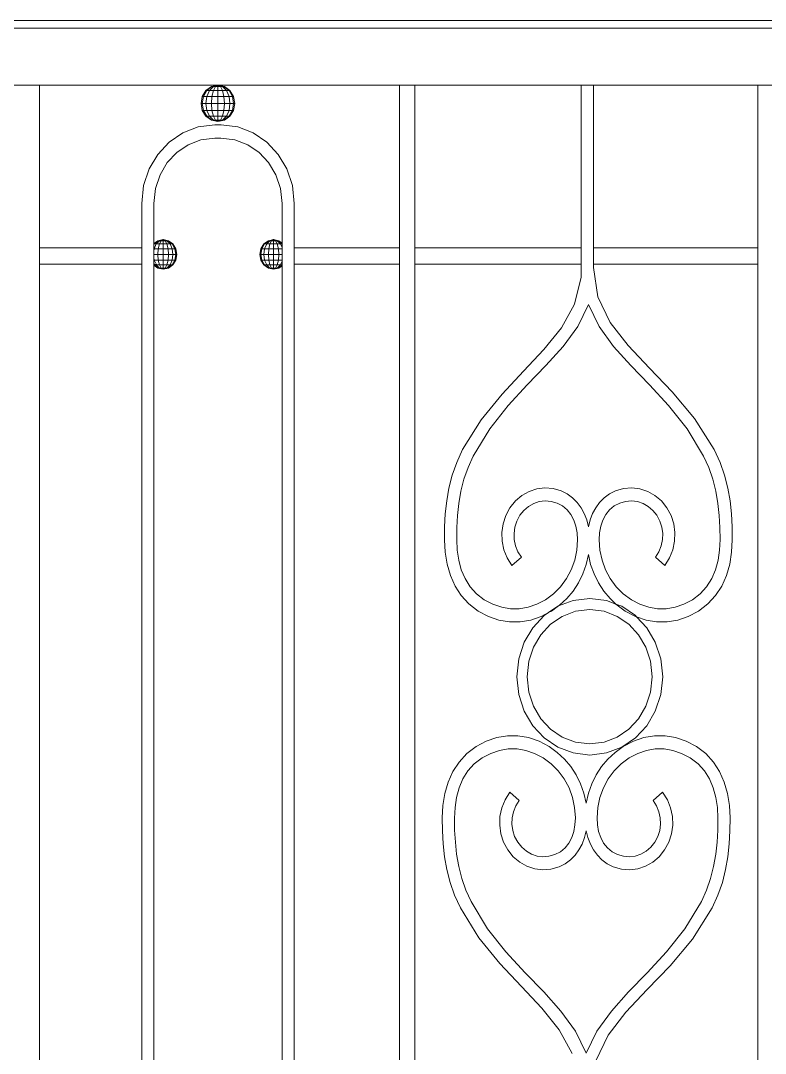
# Model space of a CAD drawing. Header units: millimetres. Extents: x 1832547 to 2001569, y -558009 to -417808.
# Drawn here: x 1953656 to 1954117, y -523340 to -522700 of the extents above; entities that cross this region are included whole.
import ezdxf

# ---------------------------------------------------------------- set-up
doc = ezdxf.new("R2010")
doc.units = ezdxf.units.MM
doc.header["$MEASUREMENT"] = 0
doc.layers.add('CA_manh 08', color=8, linetype='CONTINUOUS', lineweight=9)

msp = doc.modelspace()

# ---------------------------------------------------------------- linework, layer by layer
at = {"layer": 'CA_manh 08'}
for p, q in [((1954544.86, -522700.23), (1949274.75, -522700.23)), ((1949274.75, -522704.81), (1954544.86, -522704.81)), ((1950849.1, -522740.23), (1953667.69, -522740.23)), ((1953667.69, -522740.23), (1953667.69, -522841)), ((1953778.22, -522740.23), (1953667.69, -522740.23)), ((1953770.78, -522743.53), (1953774.2, -522741.09)), ((1953771.35, -522743.53), (1953774.5, -522741.09)), ((1953772.96, -522743.53), (1953775.37, -522741.09)), ((1953774.2, -522741.09), (1953778.22, -522740.23)), ((1953774.5, -522741.09), (1953774.2, -522741.09)), ((1953774.5, -522741.09), (1953778.22, -522740.23)), ((1953775.37, -522741.09), (1953774.5, -522741.09)), ((1953775.37, -522741.09), (1953778.22, -522740.23)), ((1953776.68, -522741.09), (1953775.37, -522741.09)), ((1953775.37, -522743.53), (1953776.68, -522741.09)), ((1953776.68, -522741.09), (1953778.22, -522740.23)), ((1953778.22, -522741.09), (1953776.68, -522741.09)), ((1953778.22, -522740.23), (1953778.22, -522741.09)), ((1953779.76, -522741.09), (1953778.22, -522740.23)), ((1953781.06, -522741.09), (1953778.22, -522740.23)), ((1953781.94, -522741.09), (1953778.22, -522740.23)), ((1953782.24, -522741.09), (1953778.22, -522740.23)), ((1953890.68, -522740.23), (1953778.22, -522740.23)), ((1953778.22, -522741.09), (1953779.76, -522741.09)), ((1953778.22, -522741.09), (1953778.22, -522743.53)), ((1953779.76, -522741.09), (1953781.06, -522741.09)), ((1953781.06, -522743.53), (1953779.76, -522741.09)), ((1953781.06, -522741.09), (1953781.94, -522741.09)), ((1953783.48, -522743.53), (1953781.06, -522741.09)), ((1953781.94, -522741.09), (1953782.24, -522741.09)), ((1953785.09, -522743.53), (1953781.94, -522741.09)), ((1953785.66, -522743.53), (1953782.24, -522741.09)), ((1953900.14, -522740.23), (1953890.68, -522740.23)), ((1953890.68, -522841), (1953890.68, -522740.23)), ((1953900.14, -522740.23), (1953900.14, -522841)), ((1954003.34, -522740.23), (1953900.14, -522740.23)), ((1954003.34, -522740.23), (1954010.91, -522740.23)), ((1954003.34, -522740.23), (1954003.34, -522841)), ((1954112.76, -522740.23), (1954010.91, -522740.23)), ((1954010.91, -522740.23), (1954010.91, -522841)), ((1954112.76, -522740.23), (1954122.22, -522740.23)), ((1954112.76, -522841), (1954112.76, -522740.23)), ((1953767.7, -522751.52), (1953768.5, -522747.2)), ((1953768.5, -522747.2), (1953770.78, -522743.53)), ((1953769.24, -522747.2), (1953768.5, -522747.2)), ((1953768.5, -522751.52), (1953769.24, -522747.2)), ((1953769.24, -522747.2), (1953771.35, -522743.53)), ((1953771.35, -522747.2), (1953769.24, -522747.2)), ((1953771.35, -522743.53), (1953770.78, -522743.53)), ((1953770.78, -522751.52), (1953771.35, -522747.2)), ((1953772.96, -522743.53), (1953771.35, -522743.53)), ((1953771.35, -522747.2), (1953772.96, -522743.53)), ((1953774.5, -522747.2), (1953771.35, -522747.2)), ((1953775.37, -522743.53), (1953772.96, -522743.53)), ((1953774.2, -522751.52), (1953774.5, -522747.2)), ((1953774.5, -522747.2), (1953775.37, -522743.53)), ((1953778.22, -522747.2), (1953774.5, -522747.2)), ((1953778.22, -522743.53), (1953775.37, -522743.53)), ((1953781.06, -522743.53), (1953778.22, -522743.53)), ((1953778.22, -522743.53), (1953778.22, -522747.2)), ((1953781.94, -522747.2), (1953778.22, -522747.2)), ((1953778.22, -522747.2), (1953778.22, -522751.52)), ((1953783.48, -522743.53), (1953781.06, -522743.53)), ((1953781.94, -522747.2), (1953781.06, -522743.53)), ((1953785.09, -522747.2), (1953781.94, -522747.2)), ((1953782.24, -522751.52), (1953781.94, -522747.2)), ((1953785.09, -522743.53), (1953783.48, -522743.53)), ((1953785.09, -522747.2), (1953783.48, -522743.53)), ((1953785.66, -522743.53), (1953785.09, -522743.53)), ((1953787.2, -522747.2), (1953785.09, -522743.53)), ((1953787.2, -522747.2), (1953785.09, -522747.2)), ((1953785.66, -522751.52), (1953785.09, -522747.2)), ((1953787.93, -522747.2), (1953785.66, -522743.53)), ((1953787.93, -522747.2), (1953787.2, -522747.2)), ((1953787.93, -522751.52), (1953787.2, -522747.2)), ((1953788.74, -522751.52), (1953787.93, -522747.2)), ((1953768.5, -522751.52), (1953767.7, -522751.52)), ((1953768.5, -522755.84), (1953767.7, -522751.52)), ((1953770.78, -522751.52), (1953768.5, -522751.52)), ((1953769.24, -522755.84), (1953768.5, -522751.52)), ((1953774.2, -522751.52), (1953770.78, -522751.52)), ((1953771.35, -522755.84), (1953770.78, -522751.52)), ((1953778.22, -522751.52), (1953774.2, -522751.52)), ((1953774.5, -522755.84), (1953774.2, -522751.52)), ((1953782.24, -522751.52), (1953778.22, -522751.52)), ((1953778.22, -522751.52), (1953778.22, -522755.84)), ((1953781.94, -522755.84), (1953782.24, -522751.52)), ((1953785.66, -522751.52), (1953782.24, -522751.52)), ((1953785.09, -522755.84), (1953785.66, -522751.52)), ((1953787.93, -522751.52), (1953785.66, -522751.52)), ((1953787.2, -522755.84), (1953787.93, -522751.52)), ((1953788.74, -522751.52), (1953787.93, -522751.52)), ((1953787.93, -522755.84), (1953788.74, -522751.52)), ((1953769.24, -522755.84), (1953768.5, -522755.84)), ((1953770.78, -522759.51), (1953768.5, -522755.84)), ((1953771.35, -522755.84), (1953769.24, -522755.84)), ((1953771.35, -522759.51), (1953769.24, -522755.84)), ((1953771.35, -522759.51), (1953770.78, -522759.51)), ((1953774.2, -522761.96), (1953770.78, -522759.51)), ((1953774.5, -522755.84), (1953771.35, -522755.84)), ((1953772.96, -522759.51), (1953771.35, -522755.84)), ((1953772.96, -522759.51), (1953771.35, -522759.51)), ((1953774.5, -522761.96), (1953771.35, -522759.51)), ((1953775.37, -522759.51), (1953772.96, -522759.51)), ((1953775.37, -522761.96), (1953772.96, -522759.51)), ((1953778.22, -522755.84), (1953774.5, -522755.84)), ((1953775.37, -522759.51), (1953774.5, -522755.84)), ((1953778.22, -522759.51), (1953775.37, -522759.51)), ((1953776.68, -522761.96), (1953775.37, -522759.51)), ((1953781.94, -522755.84), (1953778.22, -522755.84)), ((1953778.22, -522755.84), (1953778.22, -522759.51)), ((1953781.06, -522759.51), (1953778.22, -522759.51)), ((1953778.22, -522759.51), (1953778.22, -522761.96)), ((1953779.76, -522761.96), (1953781.06, -522759.51)), ((1953781.06, -522759.51), (1953781.94, -522755.84)), ((1953783.48, -522759.51), (1953781.06, -522759.51)), ((1953781.06, -522761.96), (1953783.48, -522759.51)), ((1953785.09, -522755.84), (1953781.94, -522755.84)), ((1953781.94, -522761.96), (1953785.09, -522759.51)), ((1953782.24, -522761.96), (1953785.66, -522759.51)), ((1953783.48, -522759.51), (1953785.09, -522755.84)), ((1953785.09, -522759.51), (1953783.48, -522759.51)), ((1953787.2, -522755.84), (1953785.09, -522755.84)), ((1953785.09, -522759.51), (1953787.2, -522755.84)), ((1953785.66, -522759.51), (1953785.09, -522759.51)), ((1953785.66, -522759.51), (1953787.93, -522755.84)), ((1953787.93, -522755.84), (1953787.2, -522755.84)), ((1953765.93, -522766.14), (1953756.38, -522769.81)), ((1953776.33, -522764.85), (1953765.93, -522766.14)), ((1953774.5, -522761.96), (1953774.2, -522761.96)), ((1953778.22, -522762.82), (1953774.2, -522761.96)), ((1953775.37, -522761.96), (1953774.5, -522761.96)), ((1953778.22, -522762.82), (1953774.5, -522761.96)), ((1953776.68, -522761.96), (1953775.37, -522761.96)), ((1953778.22, -522762.82), (1953775.37, -522761.96)), ((1953780.12, -522764.85), (1953776.33, -522764.85)), ((1953778.22, -522761.96), (1953776.68, -522761.96)), ((1953778.22, -522762.82), (1953776.68, -522761.96)), ((1953779.76, -522761.96), (1953778.22, -522761.96)), ((1953778.22, -522761.96), (1953778.22, -522762.82)), ((1953778.22, -522762.82), (1953782.24, -522761.96)), ((1953778.22, -522762.82), (1953781.94, -522761.96)), ((1953778.22, -522762.82), (1953781.06, -522761.96)), ((1953778.22, -522762.82), (1953779.76, -522761.96)), ((1953781.06, -522761.96), (1953779.76, -522761.96)), ((1953790.52, -522766.14), (1953780.12, -522764.85)), ((1953781.94, -522761.96), (1953781.06, -522761.96)), ((1953781.94, -522761.96), (1953782.24, -522761.96)), ((1953800.07, -522769.81), (1953790.52, -522766.14)), ((1953756.38, -522769.81), (1953747.95, -522775.57)), ((1953767.69, -522774.06), (1953776.36, -522772.98)), ((1953776.36, -522772.98), (1953780.09, -522772.98)), ((1953780.09, -522772.98), (1953788.76, -522774.06)), ((1953808.5, -522775.57), (1953800.07, -522769.81)), ((1953747.95, -522775.57), (1953740.91, -522783.13)), ((1953752.69, -522781.92), (1953759.72, -522777.12)), ((1953759.72, -522777.12), (1953767.69, -522774.06)), ((1953788.76, -522774.06), (1953796.73, -522777.12)), ((1953796.73, -522777.12), (1953803.76, -522781.92)), ((1953815.54, -522783.13), (1953808.5, -522775.57)), ((1953740.91, -522783.13), (1953735.55, -522792.18)), ((1953746.82, -522788.23), (1953752.69, -522781.92)), ((1953803.76, -522781.92), (1953809.62, -522788.22)), ((1953820.9, -522792.18), (1953815.54, -522783.13)), ((1953735.55, -522792.18), (1953732.13, -522802.45)), ((1953742.35, -522795.78), (1953746.82, -522788.23)), ((1953809.62, -522788.22), (1953814.1, -522795.77)), ((1953824.32, -522802.45), (1953820.9, -522792.18)), ((1953739.5, -522804.34), (1953742.35, -522795.78)), ((1953814.1, -522795.77), (1953816.95, -522804.33)), ((1953732.13, -522802.45), (1953730.93, -522813.62)), ((1953738.5, -522813.65), (1953739.5, -522804.34)), ((1953816.95, -522804.33), (1953817.95, -522813.65)), ((1953825.52, -522813.62), (1953824.32, -522802.45)), ((1953730.93, -522841), (1953730.93, -522813.62)), ((1953738.5, -522813.65), (1953738.5, -522838.46)), ((1953817.95, -522838.1), (1953817.95, -522813.65)), ((1953825.52, -522813.62), (1953825.52, -522841)), ((1953738.5, -522838.46), (1953741, -522836.67)), ((1953738.69, -522838.65), (1953741.24, -522836.67)), ((1953740, -522838.65), (1953741.95, -522836.67)), ((1953741, -522836.67), (1953744.25, -522835.97)), ((1953741.24, -522836.67), (1953741, -522836.67)), ((1953741.24, -522836.67), (1953744.25, -522835.97)), ((1953741.95, -522836.67), (1953741.24, -522836.67)), ((1953741.95, -522836.67), (1953744.25, -522835.97)), ((1953743.01, -522836.67), (1953741.95, -522836.67)), ((1953741.95, -522838.65), (1953743.01, -522836.67)), ((1953743.01, -522836.67), (1953744.25, -522835.97)), ((1953744.25, -522836.67), (1953743.01, -522836.67)), ((1953744.25, -522835.97), (1953744.25, -522836.67)), ((1953745.5, -522836.67), (1953744.25, -522835.97)), ((1953747.51, -522836.67), (1953744.25, -522835.97)), ((1953747.26, -522836.67), (1953744.25, -522835.97)), ((1953746.56, -522836.67), (1953744.25, -522835.97)), ((1953744.25, -522836.67), (1953745.5, -522836.67)), ((1953744.25, -522836.67), (1953744.25, -522838.65)), ((1953746.56, -522836.67), (1953745.5, -522836.67)), ((1953746.56, -522838.65), (1953745.5, -522836.67)), ((1953747.26, -522836.67), (1953746.56, -522836.67)), ((1953748.51, -522838.65), (1953746.56, -522836.67)), ((1953747.51, -522836.67), (1953747.26, -522836.67)), ((1953749.81, -522838.65), (1953747.26, -522836.67)), ((1953750.27, -522838.65), (1953747.51, -522836.67)), ((1953806.68, -522838.65), (1953809.44, -522836.67)), ((1953807.14, -522838.65), (1953809.69, -522836.67)), ((1953808.44, -522838.65), (1953810.39, -522836.67)), ((1953809.44, -522836.67), (1953812.7, -522835.97)), ((1953809.69, -522836.67), (1953809.44, -522836.67)), ((1953809.69, -522836.67), (1953812.7, -522835.97)), ((1953810.39, -522836.67), (1953809.69, -522836.67)), ((1953810.39, -522836.67), (1953812.7, -522835.97)), ((1953811.45, -522836.67), (1953810.39, -522836.67)), ((1953810.39, -522838.65), (1953811.45, -522836.67)), ((1953811.45, -522836.67), (1953812.7, -522835.97)), ((1953812.7, -522836.67), (1953811.45, -522836.67)), ((1953812.7, -522835.97), (1953812.7, -522836.67)), ((1953813.94, -522836.67), (1953812.7, -522835.97)), ((1953815.96, -522836.67), (1953812.7, -522835.97)), ((1953815.71, -522836.67), (1953812.7, -522835.97)), ((1953815, -522836.67), (1953812.7, -522835.97)), ((1953812.7, -522836.67), (1953813.94, -522836.67)), ((1953812.7, -522836.67), (1953812.7, -522838.65)), ((1953815, -522836.67), (1953813.94, -522836.67)), ((1953815, -522838.65), (1953813.94, -522836.67)), ((1953815.71, -522836.67), (1953815, -522836.67)), ((1953816.95, -522838.65), (1953815, -522836.67)), ((1953815.96, -522836.67), (1953815.71, -522836.67)), ((1953817.95, -522838.41), (1953815.71, -522836.67)), ((1953817.95, -522838.1), (1953815.96, -522836.67)), ((1953730.93, -522841), (1953667.69, -522841)), ((1953667.69, -522851.16), (1953667.69, -522841)), ((1953730.93, -522841), (1953730.93, -522851.16)), ((1953738.5, -522838.65), (1953738.5, -522838.46)), ((1953738.69, -522838.65), (1953738.5, -522838.65)), ((1953738.5, -522838.99), (1953738.69, -522838.65)), ((1953738.5, -522838.99), (1953738.5, -522838.65)), ((1953738.5, -522841), (1953738.5, -522838.99)), ((1953738.62, -522841), (1953738.5, -522841)), ((1953738.5, -522841.62), (1953738.5, -522841)), ((1953738.69, -522841.62), (1953738.5, -522841.62)), ((1953738.5, -522843.09), (1953738.69, -522841.62)), ((1953738.5, -522843.09), (1953738.5, -522841.62)), ((1953738.5, -522845.12), (1953738.5, -522843.09)), ((1953740, -522838.65), (1953738.69, -522838.65)), ((1953738.69, -522841.62), (1953740, -522838.65)), ((1953741.24, -522841.62), (1953738.69, -522841.62)), ((1953741.95, -522838.65), (1953740, -522838.65)), ((1953741, -522845.12), (1953741.24, -522841.62)), ((1953741.24, -522841.62), (1953741.95, -522838.65)), ((1953744.25, -522841.62), (1953741.24, -522841.62)), ((1953744.25, -522838.65), (1953741.95, -522838.65)), ((1953746.56, -522838.65), (1953744.25, -522838.65)), ((1953744.25, -522838.65), (1953744.25, -522841.62)), ((1953747.26, -522841.62), (1953744.25, -522841.62)), ((1953744.25, -522841.62), (1953744.25, -522845.12)), ((1953748.51, -522838.65), (1953746.56, -522838.65)), ((1953747.26, -522841.62), (1953746.56, -522838.65)), ((1953749.81, -522841.62), (1953747.26, -522841.62)), ((1953747.51, -522845.12), (1953747.26, -522841.62)), ((1953749.81, -522838.65), (1953748.51, -522838.65)), ((1953749.81, -522841.62), (1953748.51, -522838.65)), ((1953749.81, -522838.65), (1953750.27, -522838.65)), ((1953751.52, -522841.62), (1953749.81, -522838.65)), ((1953751.52, -522841.62), (1953749.81, -522841.62)), ((1953750.27, -522845.12), (1953749.81, -522841.62)), ((1953752.12, -522841.62), (1953750.27, -522838.65)), ((1953752.12, -522841.62), (1953751.52, -522841.62)), ((1953752.12, -522845.12), (1953751.52, -522841.62)), ((1953752.77, -522845.12), (1953752.12, -522841.62)), ((1953804.18, -522845.12), (1953804.83, -522841.62)), ((1953804.83, -522841.62), (1953806.68, -522838.65)), ((1953805.43, -522841.62), (1953804.83, -522841.62)), ((1953804.83, -522845.12), (1953805.43, -522841.62)), ((1953805.43, -522841.62), (1953807.14, -522838.65)), ((1953807.14, -522841.62), (1953805.43, -522841.62)), ((1953807.14, -522838.65), (1953806.68, -522838.65)), ((1953806.68, -522845.12), (1953807.14, -522841.62)), ((1953808.44, -522838.65), (1953807.14, -522838.65)), ((1953807.14, -522841.62), (1953808.44, -522838.65)), ((1953809.69, -522841.62), (1953807.14, -522841.62)), ((1953810.39, -522838.65), (1953808.44, -522838.65)), ((1953809.44, -522845.12), (1953809.69, -522841.62)), ((1953809.69, -522841.62), (1953810.39, -522838.65)), ((1953812.7, -522841.62), (1953809.69, -522841.62)), ((1953812.7, -522838.65), (1953810.39, -522838.65)), ((1953815, -522838.65), (1953812.7, -522838.65)), ((1953812.7, -522838.65), (1953812.7, -522841.62)), ((1953815.71, -522841.62), (1953812.7, -522841.62)), ((1953812.7, -522841.62), (1953812.7, -522845.12)), ((1953816.95, -522838.65), (1953815, -522838.65)), ((1953815.71, -522841.62), (1953815, -522838.65)), ((1953817.95, -522841.62), (1953815.71, -522841.62)), ((1953815.96, -522845.12), (1953815.71, -522841.62)), ((1953817.95, -522838.65), (1953816.95, -522838.65)), ((1953817.95, -522840.92), (1953816.95, -522838.65)), ((1953817.95, -522838.41), (1953817.95, -522838.1)), ((1953817.95, -522838.41), (1953817.95, -522838.65)), ((1953817.95, -522838.65), (1953817.95, -522840.92)), ((1953817.95, -522840.92), (1953817.95, -522841.62)), ((1953817.95, -522841.62), (1953817.95, -522845.12)), ((1953890.68, -522841), (1953825.52, -522841)), ((1953825.52, -522841), (1953825.52, -522851.16)), ((1953890.68, -522841), (1953890.68, -522851.16)), ((1954003.34, -522841), (1953900.14, -522841)), ((1953900.14, -522851.16), (1953900.14, -522841)), ((1954003.34, -522851.16), (1954003.34, -522841)), ((1954112.76, -522841), (1954010.91, -522841)), ((1954010.91, -522841), (1954010.91, -522851.16)), ((1954112.76, -522851.16), (1954112.76, -522841)), ((1953741, -522845.12), (1953738.5, -522845.12)), ((1953738.5, -522847.14), (1953738.5, -522845.12)), ((1953738.69, -522848.61), (1953738.5, -522847.14)), ((1953738.5, -522848.61), (1953738.5, -522847.14)), ((1953738.69, -522848.61), (1953738.5, -522848.61)), ((1953738.5, -522851.16), (1953738.5, -522848.61)), ((1953741.24, -522848.61), (1953738.69, -522848.61)), ((1953739.49, -522850.42), (1953738.69, -522848.61)), ((1953744.25, -522845.12), (1953741, -522845.12)), ((1953741.24, -522848.61), (1953741, -522845.12)), ((1953744.25, -522848.61), (1953741.24, -522848.61)), ((1953741.95, -522851.58), (1953741.24, -522848.61)), ((1953747.51, -522845.12), (1953744.25, -522845.12)), ((1953744.25, -522845.12), (1953744.25, -522848.61)), ((1953747.26, -522848.61), (1953744.25, -522848.61)), ((1953744.25, -522848.61), (1953744.25, -522851.58)), ((1953746.56, -522851.58), (1953747.26, -522848.61)), ((1953747.26, -522848.61), (1953747.51, -522845.12)), ((1953749.81, -522848.61), (1953747.26, -522848.61)), ((1953750.27, -522845.12), (1953747.51, -522845.12)), ((1953748.51, -522851.58), (1953749.81, -522848.61)), ((1953749.81, -522848.61), (1953750.27, -522845.12)), ((1953751.52, -522848.61), (1953749.81, -522848.61)), ((1953749.81, -522851.58), (1953751.52, -522848.61)), ((1953752.12, -522845.12), (1953750.27, -522845.12)), ((1953750.27, -522851.58), (1953752.12, -522848.61)), ((1953751.52, -522848.61), (1953752.12, -522845.12)), ((1953752.12, -522848.61), (1953751.52, -522848.61)), ((1953752.77, -522845.12), (1953752.12, -522845.12)), ((1953752.12, -522848.61), (1953752.77, -522845.12)), ((1953804.83, -522845.12), (1953804.18, -522845.12)), ((1953804.83, -522848.61), (1953804.18, -522845.12)), ((1953806.68, -522845.12), (1953804.83, -522845.12)), ((1953805.43, -522848.61), (1953804.83, -522845.12)), ((1953805.43, -522848.61), (1953804.83, -522848.61)), ((1953806.68, -522851.58), (1953804.83, -522848.61)), ((1953807.14, -522848.61), (1953805.43, -522848.61)), ((1953807.14, -522851.58), (1953805.43, -522848.61)), ((1953809.44, -522845.12), (1953806.68, -522845.12)), ((1953807.14, -522848.61), (1953806.68, -522845.12)), ((1953809.69, -522848.61), (1953807.14, -522848.61)), ((1953808.44, -522851.58), (1953807.14, -522848.61)), ((1953812.7, -522845.12), (1953809.44, -522845.12)), ((1953809.69, -522848.61), (1953809.44, -522845.12)), ((1953812.7, -522848.61), (1953809.69, -522848.61)), ((1953810.39, -522851.58), (1953809.69, -522848.61)), ((1953815.96, -522845.12), (1953812.7, -522845.12)), ((1953812.7, -522845.12), (1953812.7, -522848.61)), ((1953815.71, -522848.61), (1953812.7, -522848.61)), ((1953812.7, -522848.61), (1953812.7, -522851.58)), ((1953815, -522851.58), (1953815.71, -522848.61)), ((1953815.71, -522848.61), (1953815.96, -522845.12)), ((1953817.95, -522848.61), (1953815.71, -522848.61)), ((1953817.95, -522845.12), (1953815.96, -522845.12)), ((1953816.95, -522851.58), (1953817.95, -522849.32)), ((1953817.95, -522845.12), (1953817.95, -522848.61)), ((1953817.95, -522848.61), (1953817.95, -522849.32)), ((1953817.95, -522849.32), (1953817.95, -522851.58)), ((1953667.69, -522851.16), (1953730.93, -522851.16)), ((1953667.69, -522851.16), (1953667.69, -523363.43)), ((1953730.93, -523363.43), (1953730.93, -522851.16)), ((1953738.5, -522851.16), (1953739.81, -522851.16)), ((1953738.5, -522851.25), (1953738.5, -522851.16)), ((1953738.69, -522851.58), (1953738.5, -522851.25)), ((1953738.5, -522851.58), (1953738.5, -522851.25)), ((1953738.69, -522851.58), (1953738.5, -522851.58)), ((1953738.5, -522851.77), (1953738.5, -522851.58)), ((1953738.5, -522851.77), (1953738.5, -523361.66)), ((1953741, -522853.56), (1953738.5, -522851.77)), ((1953740, -522851.58), (1953738.69, -522851.58)), ((1953741.24, -522853.56), (1953738.69, -522851.58)), ((1953740, -522851.58), (1953739.81, -522851.16)), ((1953739.81, -522851.16), (1953740.29, -522851.16)), ((1953741.95, -522851.58), (1953740, -522851.58)), ((1953741.95, -522853.56), (1953740, -522851.58)), ((1953741.24, -522853.56), (1953741, -522853.56)), ((1953744.25, -522854.26), (1953741, -522853.56)), ((1953741.95, -522853.56), (1953741.24, -522853.56)), ((1953744.25, -522854.26), (1953741.24, -522853.56)), ((1953744.25, -522851.58), (1953741.95, -522851.58)), ((1953743.01, -522853.56), (1953741.95, -522851.58)), ((1953743.01, -522853.56), (1953741.95, -522853.56)), ((1953744.25, -522854.26), (1953741.95, -522853.56)), ((1953744.25, -522853.56), (1953743.01, -522853.56)), ((1953744.25, -522854.26), (1953743.01, -522853.56)), ((1953746.56, -522851.58), (1953744.25, -522851.58)), ((1953744.25, -522851.58), (1953744.25, -522853.56)), ((1953745.5, -522853.56), (1953744.25, -522853.56)), ((1953744.25, -522853.56), (1953744.25, -522854.26)), ((1953744.25, -522854.26), (1953747.51, -522853.56)), ((1953744.25, -522854.26), (1953747.26, -522853.56)), ((1953744.25, -522854.26), (1953746.56, -522853.56)), ((1953744.25, -522854.26), (1953745.5, -522853.56)), ((1953745.5, -522853.56), (1953746.56, -522851.58)), ((1953746.56, -522853.56), (1953745.5, -522853.56)), ((1953748.51, -522851.58), (1953746.56, -522851.58)), ((1953746.56, -522853.56), (1953748.51, -522851.58)), ((1953747.26, -522853.56), (1953746.56, -522853.56)), ((1953747.26, -522853.56), (1953749.81, -522851.58)), ((1953747.26, -522853.56), (1953747.51, -522853.56)), ((1953747.51, -522853.56), (1953750.27, -522851.58)), ((1953749.81, -522851.58), (1953748.51, -522851.58)), ((1953750.27, -522851.58), (1953749.81, -522851.58)), ((1953807.14, -522851.58), (1953806.68, -522851.58)), ((1953809.44, -522853.56), (1953806.68, -522851.58)), ((1953808.44, -522851.58), (1953807.14, -522851.58)), ((1953809.69, -522853.56), (1953807.14, -522851.58)), ((1953810.39, -522851.58), (1953808.44, -522851.58)), ((1953810.39, -522853.56), (1953808.44, -522851.58)), ((1953809.69, -522853.56), (1953809.44, -522853.56)), ((1953812.7, -522854.26), (1953809.44, -522853.56)), ((1953810.39, -522853.56), (1953809.69, -522853.56)), ((1953812.7, -522854.26), (1953809.69, -522853.56)), ((1953812.7, -522851.58), (1953810.39, -522851.58)), ((1953811.45, -522853.56), (1953810.39, -522851.58)), ((1953811.45, -522853.56), (1953810.39, -522853.56)), ((1953812.7, -522854.26), (1953810.39, -522853.56)), ((1953812.7, -522853.56), (1953811.45, -522853.56)), ((1953812.7, -522854.26), (1953811.45, -522853.56)), ((1953815, -522851.58), (1953812.7, -522851.58)), ((1953812.7, -522851.58), (1953812.7, -522853.56)), ((1953813.94, -522853.56), (1953812.7, -522853.56)), ((1953812.7, -522853.56), (1953812.7, -522854.26)), ((1953812.7, -522854.26), (1953815.96, -522853.56)), ((1953812.7, -522854.26), (1953815.71, -522853.56)), ((1953812.7, -522854.26), (1953815, -522853.56)), ((1953812.7, -522854.26), (1953813.94, -522853.56)), ((1953813.94, -522853.56), (1953815, -522851.58)), ((1953815, -522853.56), (1953813.94, -522853.56)), ((1953816.95, -522851.58), (1953815, -522851.58)), ((1953815, -522853.56), (1953816.95, -522851.58)), ((1953815.71, -522853.56), (1953815, -522853.56)), ((1953815.71, -522853.56), (1953817.95, -522851.82)), ((1953815.71, -522853.56), (1953815.96, -522853.56)), ((1953815.96, -522853.56), (1953817.95, -522852.13)), ((1953817.95, -522851.58), (1953816.95, -522851.58)), ((1953817.95, -522851.58), (1953817.95, -522851.82)), ((1953817.95, -522852.13), (1953817.95, -522851.82)), ((1953817.95, -523368.32), (1953817.95, -522852.13)), ((1953825.52, -522851.16), (1953825.52, -523363.43)), ((1953825.52, -522851.16), (1953890.68, -522851.16)), ((1953890.68, -523363.43), (1953890.68, -522851.16)), ((1953900.14, -522851.16), (1954003.34, -522851.16)), ((1953900.14, -522851.16), (1953900.14, -523363.43)), ((1954003.34, -522859.32), (1954003.34, -522851.16)), ((1954010.91, -522851.16), (1954112.76, -522851.16)), ((1954010.91, -522851.16), (1954010.91, -522853.15)), ((1954010.91, -522853.15), (1954013.75, -522871.46)), ((1954112.76, -523363.43), (1954112.76, -522851.16)), ((1953999.19, -522875.94), (1954003.34, -522859.32)), ((1954013.75, -522871.46), (1954021.34, -522887.25)), ((1953991.14, -522890.56), (1953999.19, -522875.94)), ((1954007.8, -522876.17), (1954001.18, -522889.88)), ((1954014.42, -522889.88), (1954007.8, -522876.17)), ((1954021.34, -522887.25), (1954032.39, -522901.6)), ((1953980.25, -522904.11), (1953991.14, -522890.56)), ((1954001.18, -522889.88), (1953992.19, -522902.28)), ((1954023.42, -522902.28), (1954014.42, -522889.88)), ((1953967.61, -522917.51), (1953980.25, -522904.11)), ((1953992.19, -522902.28), (1953981.53, -522914.09)), ((1954034.08, -522914.09), (1954023.42, -522902.28)), ((1954032.39, -522901.6), (1954045.64, -522915.58)), ((1953981.53, -522914.09), (1953969.91, -522926.04)), ((1954045.7, -522926.04), (1954034.08, -522914.09)), ((1953954.27, -522931.7), (1953967.61, -522917.51)), ((1954045.64, -522915.58), (1954059.81, -522930.28)), ((1953969.91, -522926.04), (1953958.05, -522938.88)), ((1954057.56, -522938.88), (1954045.7, -522926.04)), ((1953941.32, -522947.61), (1953954.27, -522931.7)), ((1954059.81, -522930.28), (1954073.61, -522946.78)), ((1953958.05, -522938.88), (1953946.65, -522953.33)), ((1954068.96, -522953.33), (1954057.56, -522938.88)), ((1953929.82, -522966.16), (1953941.32, -522947.61)), ((1954073.61, -522946.78), (1954085.79, -522966.16)), ((1953946.65, -522953.33), (1953936.43, -522970.12)), ((1954079.18, -522970.12), (1954068.96, -522953.33)), ((1953926.19, -522974.09), (1953929.82, -522966.16)), ((1953936.43, -522970.12), (1953933.2, -522977.24)), ((1954082.41, -522977.24), (1954079.18, -522970.12)), ((1954085.79, -522966.16), (1954089.42, -522974.09)), ((1953923.41, -522982.03), (1953926.19, -522974.09)), ((1953933.2, -522977.24), (1953930.69, -522984.53)), ((1954084.92, -522984.53), (1954082.41, -522977.24)), ((1954089.42, -522974.09), (1954092.2, -522982.03)), ((1953921.38, -522989.99), (1953923.41, -522982.03)), ((1953930.69, -522984.53), (1953928.82, -522991.95)), ((1954086.79, -522991.95), (1954084.92, -522984.53)), ((1954092.2, -522982.03), (1954094.23, -522989.99)), ((1953919.99, -522997.97), (1953921.38, -522989.99)), ((1953971.06, -522992.01), (1953975.86, -522990.42)), ((1953975.86, -522990.42), (1953980.88, -522989.8)), ((1953980.88, -522989.8), (1953985.97, -522990.2)), ((1953985.97, -522990.2), (1953991.01, -522991.64)), ((1954024.6, -522991.64), (1954029.64, -522990.2)), ((1954029.64, -522990.2), (1954034.73, -522989.8)), ((1954034.73, -522989.8), (1954039.74, -522990.42)), ((1954039.74, -522990.42), (1954044.55, -522992.01)), ((1954094.23, -522989.99), (1954095.62, -522997.97)), ((1953928.82, -522991.95), (1953927.52, -522999.45)), ((1953962.58, -522997.92), (1953966.59, -522994.52)), ((1953966.59, -522994.52), (1953971.06, -522992.01)), ((1953991.01, -522991.64), (1953994.74, -522993.51)), ((1953994.74, -522993.51), (1953998.02, -522995.93)), ((1953998.02, -522995.93), (1954000.87, -522998.82)), ((1954014.74, -522998.82), (1954017.59, -522995.93)), ((1954017.59, -522995.93), (1954020.87, -522993.51)), ((1954020.87, -522993.51), (1954024.6, -522991.64)), ((1954044.55, -522992.01), (1954049.02, -522994.52)), ((1954049.02, -522994.52), (1954053.03, -522997.92)), ((1954088.09, -522999.45), (1954086.79, -522991.95)), ((1953919.13, -523005.96), (1953919.99, -522997.97)), ((1953927.52, -522999.45), (1953926.7, -523006.98)), ((1953956.57, -523007.02), (1953959.17, -523002.17)), ((1953959.17, -523002.17), (1953962.58, -522997.92)), ((1953970.7, -523001.34), (1953967.81, -523003.8)), ((1953973.93, -522999.52), (1953970.7, -523001.34)), ((1953977.4, -522998.37), (1953973.93, -522999.52)), ((1953981.03, -522997.92), (1953977.4, -522998.37)), ((1953984.71, -522998.21), (1953981.03, -522997.92)), ((1953988.37, -522999.26), (1953984.71, -522998.21)), ((1953991.8, -523001.07), (1953988.37, -522999.26)), ((1953994.67, -523003.48), (1953991.8, -523001.07)), ((1953997.01, -523006.41), (1953994.67, -523003.48)), ((1954000.87, -522998.82), (1954003.27, -523002.13)), ((1954003.27, -523002.13), (1954005.23, -523005.79)), ((1954010.38, -523005.79), (1954012.34, -523002.13)), ((1954012.34, -523002.13), (1954014.74, -522998.82)), ((1954020.93, -523003.48), (1954018.6, -523006.41)), ((1954023.81, -523001.07), (1954020.93, -523003.48)), ((1954027.24, -522999.26), (1954023.81, -523001.07)), ((1954030.9, -522998.21), (1954027.24, -522999.26)), ((1954034.58, -522997.92), (1954030.9, -522998.21)), ((1954038.21, -522998.37), (1954034.58, -522997.92)), ((1954041.68, -522999.52), (1954038.21, -522998.37)), ((1954044.91, -523001.34), (1954041.68, -522999.52)), ((1954047.8, -523003.8), (1954044.91, -523001.34)), ((1954053.03, -522997.92), (1954056.44, -523002.17)), ((1954056.44, -523002.17), (1954059.04, -523007.03)), ((1954088.91, -523006.98), (1954088.09, -522999.45)), ((1954095.62, -522997.97), (1954096.48, -523005.96)), ((1953918.7, -523013.96), (1953919.13, -523005.96)), ((1953926.7, -523006.98), (1953926.28, -523014.49)), ((1953954.91, -523012.21), (1953956.57, -523007.02)), ((1953965.34, -523006.87), (1953963.46, -523010.39)), ((1953967.81, -523003.8), (1953965.34, -523006.87)), ((1953998.81, -523009.8), (1953997.01, -523006.41)), ((1954000.09, -523013.58), (1953998.81, -523009.8)), ((1954005.23, -523005.79), (1954006.74, -523009.76)), ((1954006.74, -523009.76), (1954007.8, -523013.96)), ((1954007.8, -523013.96), (1954008.87, -523009.76)), ((1954008.87, -523009.76), (1954010.38, -523005.79)), ((1954016.8, -523009.8), (1954015.52, -523013.58)), ((1954018.6, -523006.41), (1954016.8, -523009.8)), ((1954050.26, -523006.87), (1954047.8, -523003.8)), ((1954052.15, -523010.39), (1954050.26, -523006.87)), ((1954059.04, -523007.03), (1954060.7, -523012.21)), ((1954089.33, -523014.49), (1954088.91, -523006.98)), ((1954096.48, -523005.96), (1954096.91, -523013.96)), ((1953918.61, -523021.98), (1953918.7, -523013.96)), ((1953926.28, -523014.49), (1953926.17, -523021.92)), ((1953954.17, -523017.57), (1953954.91, -523012.21)), ((1953962.26, -523014.15), (1953961.73, -523018.04)), ((1953963.46, -523010.39), (1953962.26, -523014.15)), ((1954000.85, -523017.66), (1954000.09, -523013.58)), ((1954015.52, -523013.58), (1954014.76, -523017.66)), ((1954053.35, -523014.15), (1954052.15, -523010.39)), ((1954053.88, -523018.04), (1954053.35, -523014.15)), ((1954060.7, -523012.21), (1954061.43, -523017.57)), ((1954089.44, -523021.92), (1954089.33, -523014.49)), ((1954096.91, -523013.96), (1954097, -523021.98)), ((1953919.02, -523029.69), (1953918.61, -523021.98)), ((1953926.17, -523021.92), (1953926.49, -523028.43)), ((1953954.37, -523022.97), (1953954.17, -523017.57)), ((1953961.73, -523018.04), (1953961.88, -523021.94)), ((1953961.88, -523021.94), (1953962.69, -523025.77)), ((1954000.65, -523028.47), (1954001.1, -523021.99)), ((1954001.1, -523021.99), (1954000.85, -523017.66)), ((1954014.76, -523017.66), (1954014.51, -523021.99)), ((1954014.51, -523021.99), (1954014.96, -523028.47)), ((1954052.92, -523025.77), (1954053.73, -523021.94)), ((1954053.73, -523021.94), (1954053.88, -523018.04)), ((1954061.43, -523017.57), (1954061.24, -523022.97)), ((1954089.12, -523028.43), (1954089.44, -523021.92)), ((1954097, -523021.98), (1954096.59, -523029.7)), ((1953926.49, -523028.43), (1953927.43, -523034.69)), ((1953955.48, -523028.26), (1953954.37, -523022.97)), ((1953957.51, -523033.29), (1953955.48, -523028.26)), ((1953962.69, -523025.77), (1953964.17, -523029.41)), ((1953999.32, -523034.72), (1954000.65, -523028.47)), ((1954014.96, -523028.47), (1954016.29, -523034.72)), ((1954051.44, -523029.41), (1954052.92, -523025.77)), ((1954060.13, -523028.26), (1954058.1, -523033.29)), ((1954061.24, -523022.97), (1954060.13, -523028.26)), ((1954088.17, -523034.69), (1954089.12, -523028.43)), ((1953920.22, -523037.13), (1953919.02, -523029.69)), ((1953927.43, -523034.69), (1953929.05, -523040.62)), ((1953960.44, -523037.92), (1953957.51, -523033.29)), ((1953966.3, -523032.77), (1953960.44, -523037.92)), ((1953964.17, -523029.41), (1953966.3, -523032.77)), ((1953997.16, -523040.64), (1953999.32, -523034.72)), ((1954007.8, -523031.22), (1954006.39, -523037.34)), ((1954009.21, -523037.34), (1954007.8, -523031.22)), ((1954016.29, -523034.72), (1954018.45, -523040.64)), ((1954049.31, -523032.77), (1954051.44, -523029.41)), ((1954055.16, -523037.92), (1954049.31, -523032.77)), ((1954058.1, -523033.29), (1954055.16, -523037.92)), ((1954086.56, -523040.62), (1954088.17, -523034.69)), ((1954096.59, -523029.7), (1954095.39, -523037.13)), ((1953922.24, -523044.17), (1953920.22, -523037.13)), ((1953929.05, -523040.62), (1953931.39, -523046.13)), ((1953994.21, -523046.13), (1953997.16, -523040.64)), ((1954006.39, -523037.34), (1954004.31, -523043.2)), ((1954011.29, -523043.2), (1954009.21, -523037.34)), ((1954018.45, -523040.64), (1954021.4, -523046.13)), ((1954084.22, -523046.13), (1954086.56, -523040.62)), ((1954095.39, -523037.13), (1954093.36, -523044.17)), ((1953925.15, -523050.71), (1953922.24, -523044.17)), ((1953931.39, -523046.13), (1953934.51, -523051.11)), ((1953990.53, -523051.11), (1953994.21, -523046.13)), ((1954004.31, -523043.2), (1954001.59, -523048.72)), ((1954014.01, -523048.72), (1954011.29, -523043.2)), ((1954021.4, -523046.13), (1954025.08, -523051.11)), ((1954081.1, -523051.11), (1954084.22, -523046.13)), ((1954093.36, -523044.17), (1954090.46, -523050.71)), ((1953928.96, -523056.63), (1953925.15, -523050.71)), ((1953934.51, -523051.11), (1953938.47, -523055.49)), ((1953986.16, -523055.49), (1953990.53, -523051.11)), ((1953998.27, -523053.84), (1953994.36, -523058.51)), ((1954001.59, -523048.72), (1953998.27, -523053.84)), ((1954017.34, -523053.84), (1954014.01, -523048.72)), ((1954021.25, -523058.51), (1954017.34, -523053.84)), ((1954025.08, -523051.11), (1954029.45, -523055.49)), ((1954077.14, -523055.49), (1954081.1, -523051.11)), ((1954090.46, -523050.71), (1954086.64, -523056.63)), ((1953933.74, -523061.83), (1953928.96, -523056.63)), ((1953938.47, -523055.49), (1953943.31, -523059.16)), ((1953943.31, -523059.16), (1953948.66, -523061.98)), ((1953975.82, -523061.98), (1953981.16, -523059.16)), ((1953981.16, -523059.16), (1953986.16, -523055.49)), ((1953989.31, -523063.07), (1953998.3, -523059.62)), ((1953994.36, -523058.51), (1953989.91, -523062.65)), ((1953998.3, -523059.62), (1954008.66, -523058.34)), ((1954008.66, -523058.34), (1954019.02, -523059.62)), ((1954019.02, -523059.62), (1954024.86, -523061.87)), ((1954024.86, -523061.87), (1954021.25, -523058.51)), ((1954029.45, -523055.49), (1954034.45, -523059.16)), ((1954034.45, -523059.16), (1954039.79, -523061.98)), ((1954066.95, -523061.98), (1954072.3, -523059.16)), ((1954072.3, -523059.16), (1954077.14, -523055.49)), ((1954086.64, -523056.63), (1954081.86, -523061.83)), ((1953939.53, -523066.2), (1953933.74, -523061.83)), ((1953939.53, -523066.2), (1953945.9, -523069.55)), ((1953948.66, -523061.98), (1953954.06, -523063.86)), ((1953954.06, -523063.86), (1953959.51, -523064.8)), ((1953959.51, -523064.8), (1953964.97, -523064.8)), ((1953964.97, -523064.8), (1953970.41, -523063.86)), ((1953970.41, -523063.86), (1953975.82, -523061.98)), ((1953983.05, -523067.19), (1953978.57, -523069.55)), ((1953980.39, -523069.02), (1953983.05, -523067.19)), ((1953983.05, -523067.19), (1953988.78, -523063.28)), ((1953984.94, -523066.2), (1953983.05, -523067.19)), ((1953989.31, -523063.07), (1953984.94, -523066.2)), ((1953988.78, -523063.28), (1953989.31, -523063.07)), ((1953989.91, -523062.65), (1953989.31, -523063.07)), ((1953999.77, -523066.36), (1953991.61, -523069.49)), ((1954008.66, -523065.26), (1953999.77, -523066.36)), ((1954017.54, -523066.36), (1954008.66, -523065.26)), ((1954025.7, -523069.49), (1954017.54, -523066.36)), ((1954025.7, -523062.65), (1954024.86, -523061.87)), ((1954024.86, -523061.87), (1954028.53, -523063.28)), ((1954030.67, -523066.2), (1954025.7, -523062.65)), ((1954028.53, -523063.28), (1954036.93, -523069.02)), ((1954037.04, -523069.55), (1954030.67, -523066.2)), ((1954039.79, -523061.98), (1954045.2, -523063.86)), ((1954045.2, -523063.86), (1954050.64, -523064.8)), ((1954050.64, -523064.8), (1954056.1, -523064.8)), ((1954056.1, -523064.8), (1954061.54, -523063.86)), ((1954066.95, -523061.98), (1954061.54, -523063.86)), ((1954076.08, -523066.2), (1954069.71, -523069.55)), ((1954081.86, -523061.83), (1954076.08, -523066.2)), ((1953952.39, -523071.78), (1953945.9, -523069.55)), ((1953958.94, -523072.9), (1953952.39, -523071.78)), ((1953965.52, -523072.9), (1953958.94, -523072.9)), ((1953972.08, -523071.78), (1953965.52, -523072.9)), ((1953978.57, -523069.55), (1953972.08, -523071.78)), ((1953973.38, -523076.54), (1953980.39, -523069.02)), ((1953991.61, -523069.49), (1953984.41, -523074.41)), ((1954032.9, -523074.41), (1954025.7, -523069.49)), ((1954036.93, -523069.02), (1954037.61, -523069.75)), ((1954037.61, -523069.75), (1954037.04, -523069.55)), ((1954037.61, -523069.75), (1954043.53, -523071.78)), ((1954037.61, -523069.75), (1954043.93, -523076.54)), ((1954050.08, -523072.9), (1954043.53, -523071.78)), ((1954056.66, -523072.9), (1954050.08, -523072.9)), ((1954063.22, -523071.78), (1954056.66, -523072.9)), ((1954069.71, -523069.55), (1954063.22, -523071.78)), ((1953968.04, -523085.56), (1953973.38, -523076.54)), ((1953984.41, -523074.41), (1953978.41, -523080.87)), ((1954038.91, -523080.87), (1954032.9, -523074.41)), ((1954043.93, -523076.54), (1954049.27, -523085.56)), ((1953964.64, -523095.78), (1953968.04, -523085.56)), ((1953978.41, -523080.87), (1953973.83, -523088.6)), ((1954043.49, -523088.6), (1954038.91, -523080.87)), ((1954049.27, -523085.56), (1954052.68, -523095.78)), ((1953973.83, -523088.6), (1953970.91, -523097.36)), ((1954046.4, -523097.36), (1954043.49, -523088.6)), ((1953963.44, -523106.91), (1953964.64, -523095.78)), ((1953970.91, -523097.36), (1953969.88, -523106.91)), ((1954047.43, -523106.91), (1954046.4, -523097.36)), ((1954052.68, -523095.78), (1954053.87, -523106.91)), ((1953964.64, -523118.04), (1953963.44, -523106.91)), ((1953969.88, -523106.91), (1953970.91, -523116.45)), ((1954046.4, -523116.45), (1954047.43, -523106.91)), ((1954053.87, -523106.91), (1954052.68, -523118.04)), ((1953968.04, -523128.26), (1953964.64, -523118.04)), ((1953970.91, -523116.45), (1953973.83, -523125.21)), ((1954043.49, -523125.21), (1954046.4, -523116.45)), ((1954052.68, -523118.04), (1954049.27, -523128.26)), ((1953973.83, -523125.21), (1953978.41, -523132.95)), ((1954038.91, -523132.95), (1954043.49, -523125.21)), ((1953973.38, -523137.27), (1953968.04, -523128.26)), ((1954049.27, -523128.26), (1954043.93, -523137.27)), ((1953980.39, -523144.8), (1953973.38, -523137.27)), ((1953978.41, -523132.95), (1953984.41, -523139.4)), ((1954032.9, -523139.4), (1954038.91, -523132.95)), ((1954043.93, -523137.27), (1954036.93, -523144.8)), ((1953957.59, -523143.54), (1953951.03, -523144.66)), ((1953957.59, -523143.54), (1953964.17, -523143.54)), ((1953964.17, -523143.54), (1953970.73, -523144.66)), ((1953984.41, -523139.4), (1953991.61, -523144.32)), ((1953991.61, -523144.32), (1953999.77, -523147.45)), ((1954017.54, -523147.45), (1954025.7, -523144.32)), ((1954025.7, -523144.32), (1954032.9, -523139.4)), ((1954048.73, -523143.54), (1954042.17, -523144.66)), ((1954055.31, -523143.54), (1954048.73, -523143.54)), ((1954061.87, -523144.66), (1954055.31, -523143.54)), ((1953938.17, -523150.24), (1953932.39, -523154.6)), ((1953938.17, -523150.24), (1953944.54, -523146.89)), ((1953951.03, -523144.66), (1953944.54, -523146.89)), ((1953977.22, -523146.89), (1953970.73, -523144.66)), ((1953983.59, -523150.24), (1953977.22, -523146.89)), ((1953988.78, -523150.54), (1953980.39, -523144.8)), ((1953988.55, -523153.79), (1953983.59, -523150.24)), ((1953998.3, -523154.19), (1953988.78, -523150.54)), ((1953999.77, -523147.45), (1954008.66, -523148.56)), ((1954008.66, -523148.56), (1954017.54, -523147.45)), ((1954028.53, -523150.54), (1954019.02, -523154.19)), ((1954029.31, -523150.24), (1954024.34, -523153.79)), ((1954036.93, -523144.8), (1954028.53, -523150.54)), ((1954035.68, -523146.89), (1954029.31, -523150.24)), ((1954042.17, -523144.66), (1954035.68, -523146.89)), ((1954068.36, -523146.89), (1954061.87, -523144.66)), ((1954074.73, -523150.24), (1954068.36, -523146.89)), ((1954080.51, -523154.6), (1954074.73, -523150.24)), ((1953932.39, -523154.6), (1953927.61, -523159.81)), ((1953937.11, -523160.95), (1953941.96, -523157.28)), ((1953941.96, -523157.28), (1953947.3, -523154.46)), ((1953947.3, -523154.46), (1953952.71, -523152.58)), ((1953952.71, -523152.58), (1953958.16, -523151.64)), ((1953958.16, -523151.64), (1953963.61, -523151.64)), ((1953963.61, -523151.64), (1953969.06, -523152.58)), ((1953969.06, -523152.58), (1953974.46, -523154.46)), ((1953974.46, -523154.46), (1953979.8, -523157.28)), ((1953979.8, -523157.28), (1953984.8, -523160.95)), ((1953993.01, -523157.93), (1953988.55, -523153.79)), ((1954008.66, -523155.48), (1953998.3, -523154.19)), ((1954019.02, -523154.19), (1954008.66, -523155.48)), ((1954024.34, -523153.79), (1954019.89, -523157.93)), ((1954028.09, -523160.95), (1954033.1, -523157.28)), ((1954033.1, -523157.28), (1954038.44, -523154.46)), ((1954038.44, -523154.46), (1954043.84, -523152.58)), ((1954043.84, -523152.58), (1954049.28, -523151.64)), ((1954049.28, -523151.64), (1954054.74, -523151.64)), ((1954054.74, -523151.64), (1954060.19, -523152.58)), ((1954065.6, -523154.46), (1954060.19, -523152.58)), ((1954065.6, -523154.46), (1954070.94, -523157.28)), ((1954070.94, -523157.28), (1954075.78, -523160.95)), ((1954085.29, -523159.81), (1954080.51, -523154.6)), ((1953927.61, -523159.81), (1953923.79, -523165.73)), ((1953933.16, -523165.33), (1953937.11, -523160.95)), ((1953984.8, -523160.95), (1953989.17, -523165.32)), ((1953996.91, -523162.6), (1953993.01, -523157.93)), ((1954000.24, -523167.72), (1953996.91, -523162.6)), ((1954015.99, -523162.6), (1954012.66, -523167.72)), ((1954019.89, -523157.93), (1954015.99, -523162.6)), ((1954023.73, -523165.32), (1954028.09, -523160.95)), ((1954075.78, -523160.95), (1954079.74, -523165.33)), ((1954089.11, -523165.73), (1954085.29, -523159.81)), ((1953923.79, -523165.73), (1953920.89, -523172.27)), ((1953930.04, -523170.31), (1953933.16, -523165.33)), ((1953989.17, -523165.32), (1953992.85, -523170.3)), ((1954002.96, -523173.24), (1954000.24, -523167.72)), ((1954012.66, -523167.72), (1954009.94, -523173.24)), ((1954020.05, -523170.3), (1954023.73, -523165.32)), ((1954079.74, -523165.33), (1954082.86, -523170.31)), ((1954092.01, -523172.27), (1954089.11, -523165.73)), ((1953920.89, -523172.27), (1953918.86, -523179.31)), ((1953926.08, -523181.74), (1953927.69, -523175.81)), ((1953927.69, -523175.81), (1953930.04, -523170.31)), ((1953992.85, -523170.3), (1953995.8, -523175.8)), ((1953995.8, -523175.8), (1953997.96, -523181.72)), ((1954005.04, -523179.09), (1954002.96, -523173.24)), ((1954009.94, -523173.24), (1954007.86, -523179.09)), ((1954014.93, -523181.72), (1954017.1, -523175.8)), ((1954017.1, -523175.8), (1954020.05, -523170.3)), ((1954082.86, -523170.31), (1954085.2, -523175.81)), ((1954085.2, -523175.81), (1954086.82, -523181.74)), ((1954094.04, -523179.31), (1954092.01, -523172.27)), ((1953918.86, -523179.31), (1953917.66, -523186.74)), ((1953925.14, -523188.01), (1953926.08, -523181.74)), ((1953959.09, -523178.52), (1953956.15, -523183.15)), ((1953964.94, -523183.67), (1953959.09, -523178.52)), ((1953997.96, -523181.72), (1953999.3, -523187.97)), ((1954006.45, -523185.22), (1954005.04, -523179.09)), ((1954007.86, -523179.09), (1954006.45, -523185.22)), ((1954013.6, -523187.97), (1954014.93, -523181.72)), ((1954053.81, -523178.52), (1954047.96, -523183.67)), ((1954056.75, -523183.15), (1954053.81, -523178.52)), ((1954086.82, -523181.74), (1954087.76, -523188.01)), ((1954095.24, -523186.74), (1954094.04, -523179.31)), ((1953917.66, -523186.74), (1953917.25, -523194.46)), ((1953924.82, -523194.52), (1953925.14, -523188.01)), ((1953954.12, -523188.18), (1953953.01, -523193.47)), ((1953956.15, -523183.15), (1953954.12, -523188.18)), ((1953961.34, -523190.67), (1953962.81, -523187.03)), ((1953962.81, -523187.03), (1953964.94, -523183.67)), ((1953999.3, -523187.97), (1953999.75, -523194.45)), ((1954013.15, -523194.45), (1954013.6, -523187.97)), ((1954047.96, -523183.67), (1954050.09, -523187.03)), ((1954050.09, -523187.03), (1954051.56, -523190.67)), ((1954058.78, -523188.18), (1954056.75, -523183.15)), ((1954059.89, -523193.47), (1954058.78, -523188.18)), ((1954087.76, -523188.01), (1954088.08, -523194.52)), ((1954095.65, -523194.46), (1954095.24, -523186.74)), ((1953917.25, -523194.46), (1953917.35, -523202.48)), ((1953924.92, -523201.95), (1953924.82, -523194.52)), ((1953953.01, -523193.47), (1953952.82, -523198.87)), ((1953960.38, -523198.4), (1953960.52, -523194.49)), ((1953960.52, -523194.49), (1953961.34, -523190.67)), ((1953999.75, -523194.45), (1953999.49, -523198.78)), ((1954013.41, -523198.78), (1954013.15, -523194.45)), ((1954051.56, -523190.67), (1954052.38, -523194.49)), ((1954052.38, -523194.49), (1954052.52, -523198.4)), ((1954060.08, -523198.87), (1954059.89, -523193.47)), ((1954088.08, -523194.52), (1954087.98, -523201.95)), ((1954095.55, -523202.48), (1954095.65, -523194.46)), ((1953925.34, -523209.46), (1953924.92, -523201.95)), ((1953952.82, -523198.87), (1953953.55, -523204.23)), ((1953960.9, -523202.29), (1953960.38, -523198.4)), ((1953999.49, -523198.78), (1953998.73, -523202.86)), ((1954014.17, -523202.86), (1954013.41, -523198.78)), ((1954052.52, -523198.4), (1954052, -523202.29)), ((1954059.35, -523204.23), (1954060.08, -523198.87)), ((1954087.98, -523201.95), (1954087.56, -523209.46)), ((1953917.35, -523202.48), (1953917.77, -523210.48)), ((1953953.55, -523204.23), (1953955.22, -523209.41)), ((1953962.1, -523206.04), (1953960.9, -523202.29)), ((1953963.99, -523209.57), (1953962.1, -523206.04)), ((1953997.46, -523206.64), (1953995.65, -523210.03)), ((1953998.73, -523202.86), (1953997.46, -523206.64)), ((1954003.87, -523210.64), (1954005.38, -523206.68)), ((1954005.38, -523206.68), (1954006.45, -523202.48)), ((1954006.45, -523202.48), (1954007.52, -523206.68)), ((1954007.52, -523206.68), (1954009.03, -523210.64)), ((1954015.44, -523206.64), (1954014.17, -523202.86)), ((1954017.24, -523210.03), (1954015.44, -523206.64)), ((1954050.8, -523206.04), (1954048.91, -523209.57)), ((1954052, -523202.29), (1954050.8, -523206.04)), ((1954057.68, -523209.41), (1954059.35, -523204.23)), ((1954095.13, -523210.48), (1954095.55, -523202.48)), ((1953917.77, -523210.48), (1953918.63, -523218.47)), ((1953926.16, -523216.98), (1953925.34, -523209.46)), ((1953955.22, -523209.41), (1953957.82, -523214.27)), ((1953957.82, -523214.27), (1953961.23, -523218.51)), ((1953966.46, -523212.64), (1953963.99, -523209.57)), ((1953969.35, -523215.1), (1953966.46, -523212.64)), ((1953993.32, -523212.96), (1953990.44, -523215.37)), ((1953995.65, -523210.03), (1953993.32, -523212.96)), ((1953999.51, -523217.62), (1954001.91, -523214.31)), ((1954001.91, -523214.31), (1954003.87, -523210.64)), ((1954009.03, -523210.64), (1954010.98, -523214.31)), ((1954010.98, -523214.31), (1954013.39, -523217.62)), ((1954019.58, -523212.96), (1954017.24, -523210.03)), ((1954022.46, -523215.37), (1954019.58, -523212.96)), ((1954046.44, -523212.64), (1954043.55, -523215.1)), ((1954048.91, -523209.57), (1954046.44, -523212.64)), ((1954051.67, -523218.51), (1954055.08, -523214.27)), ((1954055.08, -523214.27), (1954057.68, -523209.41)), ((1954087.56, -523209.46), (1954086.73, -523216.98)), ((1954094.27, -523218.47), (1954095.13, -523210.48)), ((1953918.63, -523218.47), (1953920.02, -523226.45)), ((1953927.47, -523224.48), (1953926.16, -523216.98)), ((1953961.23, -523218.51), (1953965.23, -523221.91)), ((1953972.58, -523216.92), (1953969.35, -523215.1)), ((1953976.05, -523218.07), (1953972.58, -523216.92)), ((1953979.67, -523218.52), (1953976.05, -523218.07)), ((1953983.36, -523218.23), (1953979.67, -523218.52)), ((1953987.01, -523217.18), (1953983.36, -523218.23)), ((1953990.44, -523215.37), (1953987.01, -523217.18)), ((1953993.38, -523222.92), (1953996.67, -523220.51)), ((1953996.67, -523220.51), (1953999.51, -523217.62)), ((1954013.39, -523217.62), (1954016.23, -523220.51)), ((1954016.23, -523220.51), (1954019.52, -523222.92)), ((1954025.89, -523217.18), (1954022.46, -523215.37)), ((1954029.54, -523218.23), (1954025.89, -523217.18)), ((1954033.23, -523218.52), (1954029.54, -523218.23)), ((1954036.85, -523218.07), (1954033.23, -523218.52)), ((1954040.32, -523216.92), (1954036.85, -523218.07)), ((1954043.55, -523215.1), (1954040.32, -523216.92)), ((1954047.67, -523221.91), (1954051.67, -523218.51)), ((1954086.73, -523216.98), (1954085.43, -523224.48)), ((1954092.87, -523226.45), (1954094.27, -523218.47)), ((1953920.02, -523226.45), (1953922.06, -523234.41)), ((1953929.33, -523231.91), (1953927.47, -523224.48)), ((1953965.23, -523221.91), (1953969.7, -523224.43)), ((1953969.7, -523224.43), (1953974.51, -523226.02)), ((1953974.51, -523226.02), (1953979.52, -523226.64)), ((1953979.52, -523226.64), (1953984.61, -523226.24)), ((1953984.61, -523226.24), (1953989.65, -523224.8)), ((1953989.65, -523224.8), (1953993.38, -523222.92)), ((1954019.52, -523222.92), (1954023.24, -523224.8)), ((1954023.24, -523224.8), (1954028.28, -523226.24)), ((1954028.28, -523226.24), (1954033.38, -523226.64)), ((1954033.38, -523226.64), (1954038.39, -523226.02)), ((1954038.39, -523226.02), (1954043.2, -523224.43)), ((1954043.2, -523224.43), (1954047.67, -523221.91)), ((1954085.43, -523224.48), (1954083.57, -523231.91)), ((1954090.84, -523234.41), (1954092.87, -523226.45)), ((1953931.84, -523239.2), (1953929.33, -523231.91)), ((1954083.57, -523231.91), (1954081.06, -523239.2)), ((1953922.06, -523234.41), (1953924.84, -523242.35)), ((1953935.07, -523246.32), (1953931.84, -523239.2)), ((1954081.06, -523239.2), (1954077.82, -523246.32)), ((1954088.06, -523242.35), (1954090.84, -523234.41)), ((1953924.84, -523242.35), (1953928.46, -523250.28)), ((1953945.3, -523263.11), (1953935.07, -523246.32)), ((1954077.82, -523246.32), (1954067.6, -523263.11)), ((1954084.43, -523250.28), (1954088.06, -523242.35)), ((1953928.46, -523250.28), (1953939.97, -523268.83)), ((1954072.26, -523269.65), (1954084.43, -523250.28)), ((1953956.7, -523277.56), (1953945.3, -523263.11)), ((1954067.6, -523263.11), (1954056.2, -523277.56)), ((1953939.97, -523268.83), (1953952.92, -523284.73)), ((1954058.45, -523286.15), (1954072.26, -523269.65)), ((1953968.56, -523290.39), (1953956.7, -523277.56)), ((1954056.2, -523277.56), (1954044.34, -523290.39)), ((1953952.92, -523284.73), (1953966.25, -523298.93)), ((1953980.17, -523302.35), (1953968.56, -523290.39)), ((1954044.34, -523290.39), (1954032.72, -523302.35)), ((1954044.29, -523300.86), (1954058.45, -523286.15)), ((1953966.25, -523298.93), (1953978.9, -523312.33)), ((1953990.83, -523314.16), (1953980.17, -523302.35)), ((1954032.72, -523302.35), (1954022.06, -523314.16)), ((1954031.04, -523314.84), (1954044.29, -523300.86)), ((1953978.9, -523312.33), (1953989.78, -523325.88)), ((1953999.83, -523326.56), (1953990.83, -523314.16)), ((1954022.06, -523314.16), (1954013.07, -523326.56)), ((1954019.98, -523329.19), (1954031.04, -523314.84)), ((1953989.78, -523325.88), (1953997.84, -523340.5)), ((1954006.45, -523340.27), (1953999.83, -523326.56)), ((1954013.07, -523326.56), (1954006.45, -523340.27)), ((1954012.4, -523344.98), (1954019.98, -523329.19))]:
    msp.add_line(p, q, dxfattribs=at)

doc.saveas('drawing.dxf')
